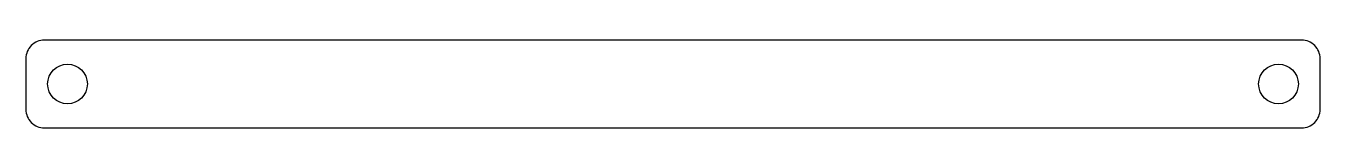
# Model space of a CAD drawing. Header units: millimetres. Extents: x -140 to 0, y 0 to 9.
import ezdxf

# ---------------------------------------------------------------- set-up
doc = ezdxf.new("R2010")
doc.units = ezdxf.units.MM

msp = doc.modelspace()

# ---------------------------------------------------------------- linework, layer by layer
msp.add_lwpolyline([(-138, 9.5, 0.414214), (-140, 7.5), (-140, 2, 0.414214), (-138, 0), (-2, 0, 0.414214), (0, 2), (0, 7.5, 0.414214), (-2, 9.5)], format="xyb", close=True)
for centre in [(-135.5, 4.75), (-4.5, 4.75)]:
    msp.add_circle(centre, 2.15)

doc.saveas('drawing.dxf')
